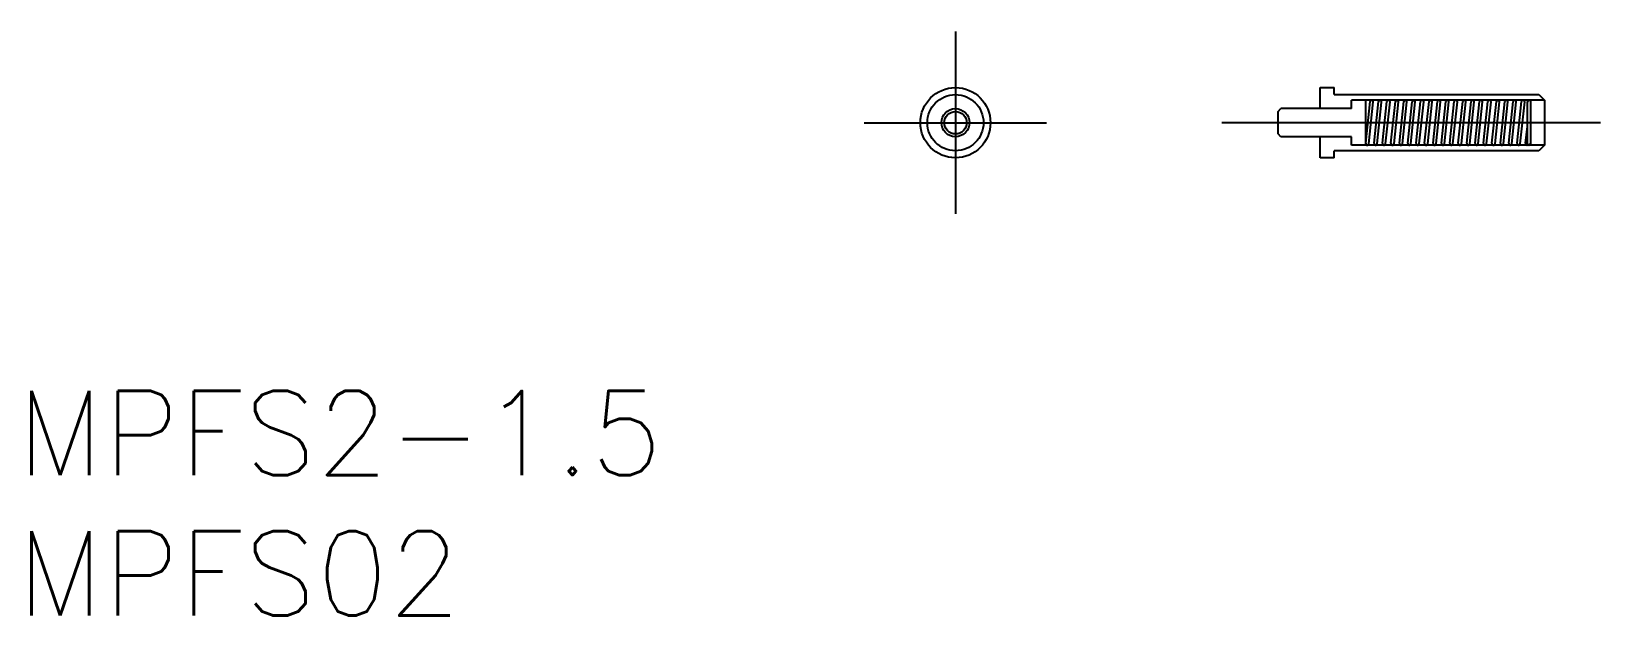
# Model space of a CAD drawing. Extents: x -32.9 to 23, y -17.6 to 3.2.
import ezdxf

# ---------------------------------------------------------------- set-up
doc = ezdxf.new("R2010")
doc.units = 0
doc.linetypes.add('CENTER', pattern=[50.8, 31.75, -6.35, 6.35, -6.35])
doc.linetypes.add('DASHED', pattern=[19.05, 12.7, -6.35])
doc.layers.get('0').update_dxf_attribs({"linetype": 'CONTINUOUS'})
doc.layers.add('CENTER', color=1, linetype='CONTINUOUS')
doc.styles.get("Standard").update_dxf_attribs({"font": 'txt.shx', "height": 3, "bigfont": 'bigfont.shx'})

# ---------------------------------------------------------------- blocks, each defined once
blk = doc.blocks.new('*U12')
at = {"color": 7, "linetype": 'CONTINUOUS'}
blk.add_text('MPFS2-1.5', height=3, dxfattribs=at).set_placement((-33.455, -12.55))
blk = doc.blocks.new('*U13')
at = {"color": 7, "linetype": 'CONTINUOUS'}
blk.add_text('MPFS02', height=3, dxfattribs=at).set_placement((-33.455, -17.55))

msp = doc.modelspace()

# ---------------------------------------------------------------- linework, layer by layer
at = {"color": 7, "linetype": 'CONTINUOUS'}
for p, q in [((13, 1.25), (13.5, 1.25)), ((13, 0.5), (13, 1.25)), ((13.5, 1), (13.5, 1.25)), ((13.5, 1), (20.8, 1)), ((21, 0.8), (14.125, 0.8)), ((14.125, 0.5), (14.125, 0.8)), ((14.625, -0.8), (14.625, 0.8)), ((14.627, -0.73), (14.783, 0.754)), ((14.736, -0.75), (14.895, 0.748)), ((14.927, -0.73), (15.083, 0.754)), ((15.036, -0.75), (15.191, 0.726)), ((15.227, -0.73), (15.383, 0.751)), ((15.336, -0.75), (15.494, 0.745)), ((15.527, -0.73), (15.683, 0.752)), ((15.636, -0.75), (15.794, 0.745)), ((15.827, -0.73), (15.983, 0.754)), ((15.936, -0.75), (16.094, 0.744)), ((16.127, -0.73), (16.282, 0.747)), ((16.236, -0.75), (16.394, 0.744)), ((16.427, -0.73), (16.584, 0.76)), ((16.536, -0.75), (16.694, 0.742)), ((16.727, -0.73), (16.883, 0.754)), ((16.836, -0.75), (16.994, 0.745)), ((17.027, -0.73), (17.184, 0.756)), ((17.136, -0.75), (17.294, 0.745)), ((17.327, -0.73), (17.484, 0.755)), ((17.436, -0.75), (17.594, 0.745)), ((17.627, -0.73), (17.784, 0.755)), ((17.736, -0.75), (17.894, 0.745)), ((17.927, -0.73), (18.084, 0.76)), ((18.036, -0.75), (18.194, 0.742)), ((18.227, -0.73), (18.384, 0.756)), ((18.336, -0.75), (18.494, 0.745)), ((18.527, -0.73), (18.684, 0.755)), ((18.636, -0.75), (18.794, 0.745)), ((18.827, -0.73), (18.983, 0.753)), ((18.936, -0.75), (19.094, 0.745)), ((19.127, -0.73), (19.283, 0.753)), ((19.236, -0.75), (19.394, 0.745)), ((19.427, -0.73), (19.583, 0.753)), ((19.536, -0.75), (19.694, 0.745)), ((19.727, -0.73), (19.883, 0.753)), ((19.836, -0.75), (19.994, 0.745)), ((20.027, -0.73), (20.183, 0.753)), ((20.136, -0.75), (20.294, 0.745)), ((20.389, -0.738), (20.389, 0.747)), ((20.5, 0.8), (20.5, -0.8)), ((20.8, 1), (21, 0.8)), ((21, 0.8), (21, -0.8)), ((11.5, 0.4), (11.6, 0.5)), ((11.5, -0.4), (11.5, 0.4)), ((14.125, 0.5), (11.6, 0.5)), ((11.6, -0.5), (11.5, -0.4)), ((14.125, -0.5), (11.6, -0.5)), ((13, -1.25), (13, -0.5)), ((14.125, -0.8), (14.125, -0.5)), ((20.327, -0.73), (20.389, -0.141)), ((20.8, -1), (13.5, -1)), ((13.5, -1.25), (13.5, -1)), ((21, -0.8), (14.125, -0.8)), ((21, -0.8), (20.8, -1)), ((13.5, -1.25), (13, -1.25))]:
    msp.add_line(p, q, dxfattribs=at)
for radius in [1.25, 0.5, 0.4]:
    msp.add_circle((0, 0), radius, dxfattribs=at)
at = {"color": 3, "linetype": 'DASHED'}
msp.add_circle((0, 0), 1, dxfattribs=at)
at = {"color": 7, "linetype": 'CONTINUOUS'}
for centre, radius, start, end in [((14.839, 0.744), 0.056, 4.4468, 173.3709), ((15.139, 0.744), 0.056, 340.8681, 173.3709), ((15.438, 0.744), 0.056, 1.046, 173.3709), ((15.739, 0.744), 0.056, 358.227, 172.308), ((16.038, 0.744), 0.056, 0.2928, 173.3709), ((16.338, 0.744), 0.056, 359.6772, 176.5695), ((16.638, 0.744), 0.056, 358.195, 163.5374), ((16.939, 0.744), 0.056, 1.0459, 169.6616), ((17.238, 0.744), 0.056, 0.7612, 167.576), ((17.538, 0.744), 0.056, 1.046, 168.5491), ((17.839, 0.744), 0.056, 1.046, 168.5491), ((18.138, 0.744), 0.056, 357.9325, 163.2901), ((18.438, 0.744), 0.056, 1.0461, 167.6256), ((18.738, 0.744), 0.056, 1.046, 168.5491), ((19.039, 0.744), 0.056, 1.3315, 170.96), ((19.339, 0.744), 0.056, 1.3315, 170.96), ((19.639, 0.744), 0.056, 1.3315, 170.96), ((19.939, 0.744), 0.056, 1.3315, 170.96), ((20.239, 0.744), 0.056, 1.3315, 170.96), ((20.445, 0.744), 0.0557, 6.3779, 177.2819), ((14.681, -0.744), 0.0557, 164.828, 354.6385), ((14.981, -0.744), 0.0557, 164.828, 354.6385), ((15.281, -0.744), 0.0557, 164.828, 354.6385), ((15.581, -0.744), 0.0557, 164.828, 354.6385), ((15.881, -0.744), 0.0557, 164.828, 354.6385), ((16.181, -0.744), 0.0557, 164.828, 354.6385), ((16.481, -0.744), 0.0557, 164.828, 354.6385), ((16.781, -0.744), 0.0557, 164.828, 354.6385), ((17.081, -0.744), 0.0557, 164.828, 354.6385), ((17.381, -0.744), 0.0557, 164.828, 354.6385), ((17.681, -0.744), 0.0557, 164.828, 354.6385), ((17.981, -0.744), 0.0557, 164.828, 354.6385), ((18.281, -0.744), 0.0557, 164.828, 354.6385), ((18.581, -0.744), 0.0557, 164.828, 354.6385), ((18.881, -0.744), 0.0557, 164.828, 354.6385), ((19.181, -0.744), 0.0557, 164.828, 354.6385), ((19.481, -0.744), 0.0557, 164.828, 354.6385), ((19.781, -0.744), 0.0557, 164.828, 354.6385), ((20.081, -0.744), 0.0557, 164.828, 354.6385), ((20.381, -0.744), 0.0557, 164.828, 304.9513), ((20.444, -0.744), 0.0557, 173.868, 3.6785)]:
    msp.add_arc(centre, radius, start, end, dxfattribs=at)
at = {"layer": 'CENTER', "color": 1, "linetype": 'CENTER'}
for p, q in [((0, 3.25), (0, -3.25)), ((-3.25, 0), (3.25, 0)), ((23, 0), (9.5, 0))]:
    msp.add_line(p, q, dxfattribs=at)

# ---------------------------------------------------------------- block references
at = {"color": 7, "linetype": 'CONTINUOUS'}
for name in ['*U12', '*U13']:
    msp.add_blockref(name, (0, 0), dxfattribs=at)

doc.saveas('drawing.dxf')
